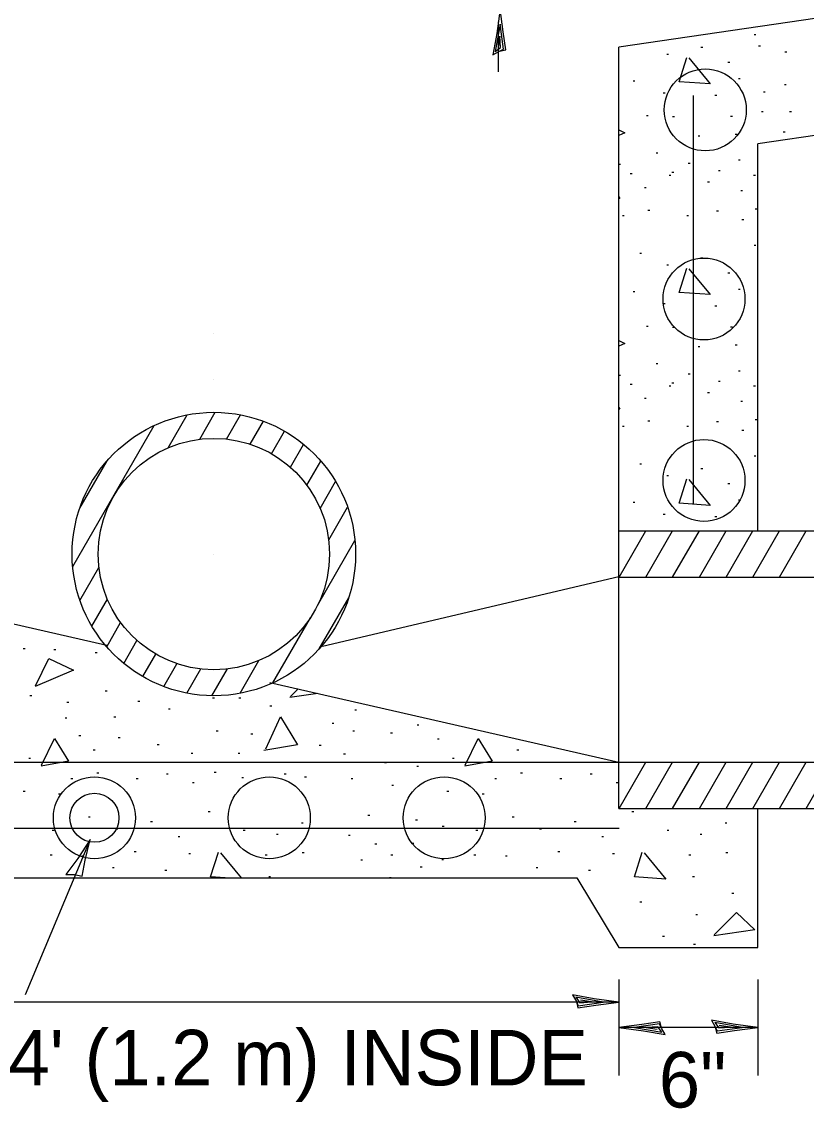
# Model space of a CAD drawing. Extents: x 56621 to 57301, y 43506 to 43946.
# Drawn here: x 56761.7 to 56795.6, y 43764.94 to 43811.9 of the extents above; entities that cross this region are included whole.
import ezdxf

# ---------------------------------------------------------------- set-up
doc = ezdxf.new("R2010")
doc.units = 0
for name, color, linetype in [('Design_EX_Roadway Notes', 7, 'Continuous'), ('Removal_Items', 7, 'Continuous'), ('Sheets_General Details', 7, 'Continuous'), ('Topo_Building', 7, 'Continuous'), ('Utilities_PR_Above Ground Items', 7, 'Continuous')]:
    doc.layers.add(name, color=color, linetype=linetype)

msp = doc.modelspace()

# ---------------------------------------------------------------- linework, layer by layer
at = {"layer": 'Design_EX_Roadway Notes'}
for p, q in [((56782.308, 43809.727), (56782.308, 43811.888)), ((56764.653, 43776.557), (56761.845, 43769.838)), ((56793.505, 43770.508), (56793.505, 43766.356)), ((56787.505, 43769.524), (56752.505, 43769.524)), ((56793.505, 43768.433), (56787.505, 43768.433))]:
    msp.add_line(p, q, dxfattribs=at)
for points in [[(56782.346, 43810.626), (56782.62, 43810.688), (56782.502, 43811.463), (56782.373, 43812.463), (56782.226, 43811.397), (56782.062, 43810.463), (56782.346, 43810.626), (56782.527, 43810.708), (56782.371, 43811.79), (56782.163, 43810.608), (56782.396, 43810.782), (56782.365, 43811.28), (56782.291, 43810.801)], [(56785.67, 43769.551), (56785.732, 43769.277), (56786.506, 43769.395), (56787.505, 43769.524), (56786.439, 43769.671), (56785.505, 43769.834), (56785.67, 43769.551), (56785.752, 43769.37), (56786.834, 43769.526), (56785.65, 43769.734), (56785.826, 43769.501), (56786.324, 43769.532), (56785.845, 43769.604)], [(56789.341, 43768.406), (56789.28, 43768.678), (56788.505, 43768.562), (56787.505, 43768.433), (56788.571, 43768.286), (56789.505, 43768.123), (56789.341, 43768.406), (56789.259, 43768.587), (56788.177, 43768.431), (56789.36, 43768.223), (56789.185, 43768.456), (56788.688, 43768.425), (56789.166, 43768.351)], [(56791.67, 43768.458), (56791.732, 43768.186), (56792.506, 43768.304), (56793.505, 43768.433), (56792.439, 43768.578), (56791.505, 43768.743), (56791.67, 43768.458), (56791.752, 43768.278), (56792.834, 43768.433), (56791.65, 43768.641), (56791.826, 43768.408), (56792.324, 43768.441), (56791.845, 43768.513)]]:
    msp.add_lwpolyline(points, dxfattribs=at)
msp.add_lwpolyline([(56763.612, 43775.042), (56763.987, 43775.044), (56764.316, 43774.968), (56764.45, 43775.667), (56764.653, 43776.557), (56764.122, 43775.738)], close=True, dxfattribs=at)
at = {"layer": 'Removal_Items'}
for p, q in [((56793.349, 43811.348), (56793.428, 43811.348)), ((56789.576, 43810.493), (56789.654, 43810.493)), ((56791.048, 43810.798), (56791.127, 43810.798)), ((56793.546, 43810.864), (56793.625, 43810.864)), ((56794.68, 43810.593), (56794.758, 43810.593)), ((56792.215, 43810.154), (56792.294, 43810.154)), ((56788.119, 43809.341), (56788.198, 43809.341)), ((56792.672, 43809.444), (56792.751, 43809.444)), ((56794.662, 43809.189), (56794.741, 43809.189)), ((56789.423, 43808.833), (56789.502, 43808.833)), ((56790.729, 43791.053), (56790.729, 43808.711)), ((56791.658, 43808.732), (56791.736, 43808.732)), ((56793.749, 43808.867), (56793.828, 43808.867)), ((56788.695, 43807.852), (56788.774, 43807.852)), ((56789.829, 43807.801), (56789.908, 43807.801)), ((56792.335, 43807.819), (56792.414, 43807.819)), ((56793.664, 43808.022), (56793.743, 43808.022)), ((56794.883, 43808.022), (56794.962, 43808.022)), ((56790.93, 43806.971), (56791.009, 43806.971)), ((56792.536, 43807.039), (56792.615, 43807.039)), ((56794.612, 43807.141), (56794.691, 43807.141)), ((56789.117, 43806.226), (56789.196, 43806.226)), ((56790.506, 43805.787), (56790.585, 43805.787)), ((56792.67, 43805.923), (56792.749, 43805.923)), ((56787.505, 43805.737), (56787.573, 43805.737)), ((56788.001, 43805.346), (56788.08, 43805.346)), ((56789.796, 43805.39), (56789.875, 43805.39)), ((56791.809, 43805.466), (56791.888, 43805.466)), ((56793.478, 43805.346), (56793.505, 43805.346)), ((56789.677, 43805.263), (56789.755, 43805.263)), ((56791.336, 43804.974), (56791.415, 43804.974)), ((56793.33, 43805.271), (56793.409, 43805.271)), ((56788.61, 43804.738), (56788.689, 43804.738)), ((56792.774, 43804.603), (56792.853, 43804.603)), ((56787.662, 43803.519), (56787.741, 43803.519)), ((56788.763, 43803.756), (56788.842, 43803.756)), ((56790.439, 43803.519), (56790.517, 43803.519)), ((56791.725, 43803.723), (56791.804, 43803.723)), ((56793.399, 43803.815), (56793.478, 43803.815)), ((56792.825, 43803.349), (56792.903, 43803.349)), ((56793.349, 43802.241), (56793.428, 43802.241)), ((56788.407, 43801.894), (56788.486, 43801.894)), ((56791.048, 43801.691), (56791.127, 43801.691)), ((56789.576, 43801.387), (56789.654, 43801.387)), ((56792.215, 43801.047), (56792.294, 43801.047)), ((56788.119, 43800.234), (56788.198, 43800.234)), ((56792.672, 43800.337), (56792.751, 43800.337)), ((56789.423, 43799.727), (56789.502, 43799.727)), ((56791.658, 43799.626), (56791.736, 43799.626)), ((56788.695, 43798.746), (56788.774, 43798.746)), ((56789.829, 43798.694), (56789.908, 43798.694)), ((56792.335, 43798.712), (56792.414, 43798.712)), ((56790.93, 43797.866), (56791.009, 43797.866)), ((56792.536, 43797.934), (56792.615, 43797.934)), ((56789.117, 43797.121), (56789.196, 43797.121)), ((56787.505, 43796.63), (56787.573, 43796.63)), ((56790.506, 43796.682), (56790.585, 43796.682)), ((56792.67, 43796.817), (56792.749, 43796.817)), ((56788.001, 43796.241), (56788.08, 43796.241)), ((56789.677, 43796.156), (56789.755, 43796.156)), ((56789.796, 43796.285), (56789.875, 43796.285)), ((56791.809, 43796.359), (56791.888, 43796.359)), ((56793.33, 43796.163), (56793.409, 43796.163)), ((56793.478, 43796.241), (56793.505, 43796.241)), ((56788.61, 43795.631), (56788.689, 43795.631)), ((56791.336, 43795.869), (56791.415, 43795.869)), ((56792.774, 43795.496), (56792.853, 43795.496)), ((56788.763, 43794.65), (56788.842, 43794.65)), ((56791.725, 43794.615), (56791.804, 43794.615)), ((56793.399, 43794.71), (56793.478, 43794.71)), ((56787.662, 43794.412), (56787.741, 43794.412)), ((56790.439, 43794.412), (56790.517, 43794.412)), ((56792.825, 43794.244), (56792.903, 43794.244)), ((56793.349, 43793.135), (56793.428, 43793.135)), ((56788.407, 43792.789), (56788.486, 43792.789)), ((56789.576, 43792.28), (56789.654, 43792.28)), ((56791.048, 43792.584), (56791.127, 43792.584)), ((56792.215, 43791.941), (56792.294, 43791.941)), ((56792.672, 43791.23), (56792.751, 43791.23)), ((56788.119, 43791.129), (56788.198, 43791.129)), ((56789.423, 43790.622), (56789.502, 43790.622)), ((56791.658, 43790.519), (56791.736, 43790.519)), ((56761.766, 43784.806), (56761.847, 43784.806)), ((56763.091, 43784.771), (56763.171, 43784.771)), ((56764.88, 43784.634), (56764.96, 43784.634)), ((56762.058, 43782.776), (56762.138, 43782.776)), ((56765.308, 43782.982), (56765.388, 43782.982)), ((56763.658, 43782.485), (56763.738, 43782.485)), ((56766.719, 43782.537), (56766.799, 43782.537)), ((56769.952, 43782.674), (56770.032, 43782.674)), ((56771.088, 43782.674), (56771.168, 43782.674)), ((56772.428, 43782.329), (56772.508, 43782.329)), ((56763.573, 43781.819), (56763.653, 43781.819)), ((56765.688, 43781.849), (56765.768, 43781.849)), ((56768.044, 43782.209), (56768.124, 43782.209)), ((56776.092, 43782.157), (56776.173, 43782.157)), ((56775.111, 43781.579), (56775.192, 43781.579)), ((56778.787, 43781.51), (56778.866, 43781.51)), ((56764.174, 43781.045), (56764.255, 43781.045)), ((56765.877, 43780.959), (56765.957, 43780.959)), ((56770.106, 43781.252), (56770.187, 43781.252)), ((56771.604, 43781.115), (56771.683, 43781.115)), ((56776.006, 43781.252), (56776.086, 43781.252)), ((56777.639, 43781.167), (56777.719, 43781.167)), ((56779.664, 43780.908), (56779.743, 43780.908)), ((56764.793, 43780.427), (56764.873, 43780.427)), ((56767.562, 43780.667), (56767.642, 43780.667)), ((56774.562, 43780.633), (56774.642, 43780.633)), ((56783.103, 43780.427), (56783.184, 43780.427)), ((56762.006, 43780.066), (56762.086, 43780.066)), ((56769.023, 43780.289), (56769.103, 43780.289)), ((56771.053, 43780.289), (56771.132, 43780.289)), ((56775.61, 43780.255), (56775.691, 43780.255)), ((56780.316, 43780.066), (56780.396, 43780.066)), ((56770.021, 43779.463), (56770.102, 43779.463)), ((56777.382, 43779.877), (56777.461, 43779.877)), ((56778.769, 43779.721), (56778.85, 43779.721)), ((56763.831, 43779.189), (56763.91, 43779.189)), ((56764.949, 43779.43), (56765.028, 43779.43)), ((56766.65, 43779.189), (56766.73, 43779.189)), ((56767.957, 43779.395), (56768.037, 43779.395)), ((56769.075, 43779.017), (56769.155, 43779.017)), ((56771.207, 43779.241), (56771.288, 43779.241)), ((56773.048, 43779.395), (56773.129, 43779.395)), ((56773.924, 43779.256), (56774.004, 43779.256)), ((56775.936, 43779.189), (56776.017, 43779.189)), ((56782.14, 43779.189), (56782.22, 43779.189)), ((56783.258, 43779.43), (56783.338, 43779.43)), ((56784.96, 43779.189), (56785.04, 43779.189)), ((56786.267, 43779.395), (56786.347, 43779.395)), ((56787.385, 43779.017), (56787.466, 43779.017)), ((56761.766, 43778.639), (56761.847, 43778.639)), ((56763.297, 43778.535), (56763.376, 43778.535)), ((56777.691, 43778.896), (56777.771, 43778.896)), ((56780.077, 43778.639), (56780.157, 43778.639)), ((56781.606, 43778.535), (56781.686, 43778.535)), ((56769.763, 43777.762), (56769.844, 43777.762)), ((56776.659, 43777.606), (56776.74, 43777.606)), ((56788.073, 43777.762), (56788.154, 43777.762)), ((56764.587, 43777.537), (56764.666, 43777.537)), ((56767.27, 43777.33), (56767.349, 43777.33)), ((56773.787, 43777.278), (56773.867, 43777.278)), ((56778.718, 43777.4), (56778.798, 43777.4)), ((56779.87, 43777.126), (56779.951, 43777.126)), ((56782.897, 43777.537), (56782.976, 43777.537)), ((56785.579, 43777.33), (56785.659, 43777.33)), ((56792.097, 43777.278), (56792.177, 43777.278)), ((56749.73, 43777.041), (56787.514, 43777.041)), ((56763.021, 43776.952), (56763.102, 43776.952)), ((56764.844, 43777.041), (56764.844, 43777.041)), ((56765.774, 43777.022), (56765.853, 43777.022)), ((56768.456, 43776.677), (56768.536, 43776.677)), ((56771.277, 43776.952), (56771.357, 43776.952)), ((56772.401, 43777.041), (56772.401, 43777.041)), ((56772.705, 43776.781), (56772.784, 43776.781)), ((56775.817, 43776.746), (56775.897, 43776.746)), ((56779.957, 43777.041), (56779.957, 43777.041)), ((56781.332, 43776.952), (56781.412, 43776.952)), ((56784.083, 43777.022), (56784.163, 43777.022)), ((56786.766, 43776.677), (56786.847, 43776.677)), ((56787.514, 43777.041), (56787.514, 43777.041)), ((56789.587, 43776.952), (56789.666, 43776.952)), ((56791.014, 43776.781), (56791.094, 43776.781)), ((56776.968, 43776.368), (56777.048, 43776.368)), ((56778.568, 43776.403), (56778.648, 43776.403)), ((56762.935, 43775.886), (56763.015, 43775.886)), ((56764.294, 43775.852), (56764.374, 43775.852)), ((56766.565, 43776.041), (56766.645, 43776.041)), ((56768.921, 43775.956), (56769.001, 43775.956)), ((56772.223, 43775.886), (56772.302, 43775.886)), ((56773.821, 43775.989), (56773.902, 43775.989)), ((56777.656, 43775.886), (56777.736, 43775.886)), ((56781.245, 43775.886), (56781.325, 43775.886)), ((56782.604, 43775.852), (56782.684, 43775.852)), ((56784.875, 43776.041), (56784.954, 43776.041)), ((56787.231, 43775.956), (56787.31, 43775.956)), ((56790.532, 43775.886), (56790.612, 43775.886)), ((56792.132, 43775.989), (56792.212, 43775.989)), ((56765.618, 43775.337), (56765.699, 43775.337)), ((56776.351, 43775.68), (56776.431, 43775.68)), ((56778.924, 43775.37), (56779.004, 43775.37)), ((56779.853, 43775.697), (56779.932, 43775.697)), ((56783.929, 43775.337), (56784.009, 43775.337)), ((56767.888, 43775.233), (56767.968, 43775.233)), ((56772.377, 43774.959), (56772.458, 43774.959)), ((56777.588, 43774.907), (56777.669, 43774.907)), ((56786.198, 43775.233), (56786.278, 43775.233)), ((56790.688, 43774.959), (56790.768, 43774.959)), ((56788.417, 43773.856), (56788.497, 43773.856)), ((56792.39, 43774.236), (56792.47, 43774.236)), ((56790.825, 43773.307), (56790.905, 43773.307)), ((56789.398, 43772.378), (56789.478, 43772.378)), ((56790.738, 43772.034), (56790.818, 43772.034))]:
    msp.add_line(p, q, dxfattribs=at)
for points in [[(56790.527, 43810.334), (56791.454, 43809.209), (56790.114, 43809.308), (56790.448, 43810.354)], [(56787.505, 43807.225), (56787.768, 43807.1), (56787.505, 43806.989)], [(56787.505, 43804.338), (56787.551, 43804.264), (56787.505, 43804.255)], [(56790.527, 43801.226), (56791.454, 43800.104), (56790.114, 43800.203), (56790.448, 43801.247)], [(56787.505, 43798.119), (56787.768, 43797.995), (56787.505, 43797.883)], [(56787.505, 43795.231), (56787.551, 43795.157), (56787.505, 43795.149)], [(56790.527, 43792.121), (56791.454, 43790.997), (56790.114, 43791.096), (56790.448, 43792.14)], [(56762.295, 43783.19), (56762.877, 43784.373), (56763.938, 43783.871), (56762.283, 43783.165)], [(56774.497, 43782.866), (56773.294, 43782.689)], [(56773.31, 43782.729), (56773.642, 43783.061)], [(56772.25, 43780.466), (56772.891, 43781.849), (56773.612, 43780.647), (56772.169, 43780.404)], [(56762.555, 43779.765), (56763.116, 43780.926), (56763.718, 43779.945), (56762.546, 43779.723)], [(56780.866, 43779.765), (56781.426, 43780.926), (56782.028, 43779.945), (56780.856, 43779.723)], [(56769.866, 43774.938), (56770.206, 43776)], [(56770.286, 43775.979), (56771.184, 43774.893)], [(56788.596, 43775.979), (56789.538, 43774.838), (56788.176, 43774.938), (56788.516, 43776)], [(56770.488, 43774.893), (56769.866, 43774.938)], [(56791.62, 43772.434), (56792.582, 43773.395), (56793.384, 43772.655), (56791.604, 43772.395)]]:
    msp.add_lwpolyline(points, dxfattribs=at)
at = {"layer": 'Sheets_General Details'}
for p, q in [((56774.702, 43784.915), (56787.506, 43787.915)), ((56787.505, 43787.893), (56817.743, 43787.893)), ((56787.505, 43779.893), (56817.743, 43779.893)), ((56787.505, 43770.508), (56787.505, 43766.356)), ((56787.505, 43767.553), (56787.505, 43766.356))]:
    msp.add_line(p, q, dxfattribs=at)
at = {"layer": 'Topo_Building'}
for p, q in [((56799.565, 43812.557), (56787.505, 43810.804)), ((56787.505, 43804.408), (56787.505, 43810.804)), ((56811.847, 43809.285), (56793.505, 43806.62)), ((56793.505, 43804.408), (56793.505, 43806.62)), ((56787.505, 43796.425), (56787.505, 43804.408)), ((56793.505, 43796.425), (56793.505, 43804.408)), ((56787.505, 43800.397), (56787.505, 43800.434)), ((56770.006, 43798.425), (56770.006, 43798.425)), ((56770.006, 43796.425), (56770.006, 43796.425)), ((56787.505, 43789.893), (56787.505, 43796.425)), ((56793.505, 43789.893), (56793.505, 43796.425)), ((56787.505, 43789.893), (56817.743, 43789.893)), ((56787.505, 43777.893), (56787.505, 43789.893)), ((56770.006, 43788.893), (56770.006, 43788.893)), ((56752.505, 43787.893), (56765.373, 43784.951)), ((56770.006, 43783.893), (56770.006, 43783.893)), ((56772.423, 43783.34), (56787.505, 43779.893)), ((56752.505, 43779.893), (56787.505, 43779.893)), ((56787.505, 43779.893), (56787.505, 43779.893)), ((56787.505, 43777.893), (56817.743, 43777.893)), ((56793.505, 43771.893), (56793.505, 43777.893)), ((56770.017, 43777.041), (56770.017, 43777.041)), ((56778.766, 43777.041), (56778.766, 43777.041)), ((56787.514, 43777.041), (56787.514, 43777.041)), ((56747.505, 43774.893), (56785.688, 43774.893)), ((56785.688, 43774.893), (56787.505, 43771.893)), ((56787.505, 43771.893), (56793.505, 43771.893))]:
    msp.add_line(p, q, dxfattribs=at)
for points in [[(56769.395, 43793.855), (56770.066, 43795.017)], [(56768.026, 43793.483), (56768.847, 43794.905)], [(56770.554, 43793.861), (56771.157, 43794.907)], [(56771.579, 43793.637), (56772.151, 43794.628)], [(56763.905, 43788.348), (56767.428, 43794.447)], [(56772.497, 43793.226), (56773.058, 43794.2)], [(56773.313, 43792.641), (56773.884, 43793.63)], [(56764.212, 43790.877), (56765.39, 43792.916)], [(56774.021, 43791.869), (56774.625, 43792.913)], [(56774.598, 43790.867), (56775.266, 43792.025)], [(56774.966, 43789.505), (56775.784, 43790.921)], [(56787.506, 43789.869), (56787.519, 43789.893)], [(56787.519, 43787.893), (56788.675, 43789.893)], [(56788.675, 43787.893), (56789.829, 43789.893)], [(56789.829, 43787.893), (56790.984, 43789.893)], [(56790.984, 43787.893), (56792.14, 43789.893)], [(56792.14, 43787.893), (56793.294, 43789.891)], [(56793.294, 43787.893), (56794.448, 43789.891)], [(56794.448, 43787.893), (56795.603, 43789.893)], [(56774.478, 43786.661), (56776.102, 43789.471)], [(56764.218, 43786.889), (56765.04, 43788.313)], [(56774.557, 43784.795), (56775.831, 43787.003)], [(56764.732, 43785.778), (56765.403, 43786.94)], [(56772.552, 43783.323), (56774.174, 43786.134)], [(56765.373, 43784.888), (56765.976, 43785.934)], [(56766.11, 43784.167), (56766.683, 43785.157)], [(56766.935, 43783.593), (56766.935, 43783.593), (56767.497, 43784.568)], [(56771.138, 43782.874), (56771.954, 43784.289)], [(56767.842, 43783.165), (56768.412, 43784.152)], [(56768.832, 43782.882), (56769.436, 43783.926)], [(56769.922, 43782.768), (56770.592, 43783.929)], [(56787.506, 43779.869), (56787.519, 43779.891)], [(56787.519, 43777.893), (56788.675, 43779.893)], [(56788.675, 43777.893), (56789.829, 43779.893)], [(56789.829, 43777.893), (56790.984, 43779.893)], [(56790.984, 43777.893), (56792.138, 43779.893)], [(56792.138, 43777.893), (56793.294, 43779.893)], [(56793.294, 43777.893), (56794.448, 43779.893)], [(56794.448, 43777.893), (56795.603, 43779.893)], [(56795.603, 43777.893), (56796.757, 43779.893)]]:
    msp.add_lwpolyline(points, dxfattribs=at)
for centre, radius in [((56770.006, 43788.892), 6.125), ((56770.006, 43788.892), 5), ((56764.844, 43777.491), 1.059)]:
    msp.add_circle(centre, radius, dxfattribs=at)
at = {"layer": 'Utilities_PR_Above Ground Items'}
for centre in [(56791.239, 43808.089), (56791.184, 43799.916), (56791.184, 43792.072), (56764.844, 43777.491), (56772.401, 43777.491), (56779.957, 43777.491)]:
    msp.add_circle(centre, 1.771, dxfattribs=at)

# ---------------------------------------------------------------- texts
at = {"layer": 'Design_EX_Roadway Notes'}
for s, height, p in [("4' (1.2 m) INSIDE", 2.39999, (56761.127, 43765.928)), (' 6"', 2.4, (56788.341, 43764.972))]:
    msp.add_text(s, height=height, dxfattribs=at).set_placement(p)

doc.saveas('drawing.dxf')
